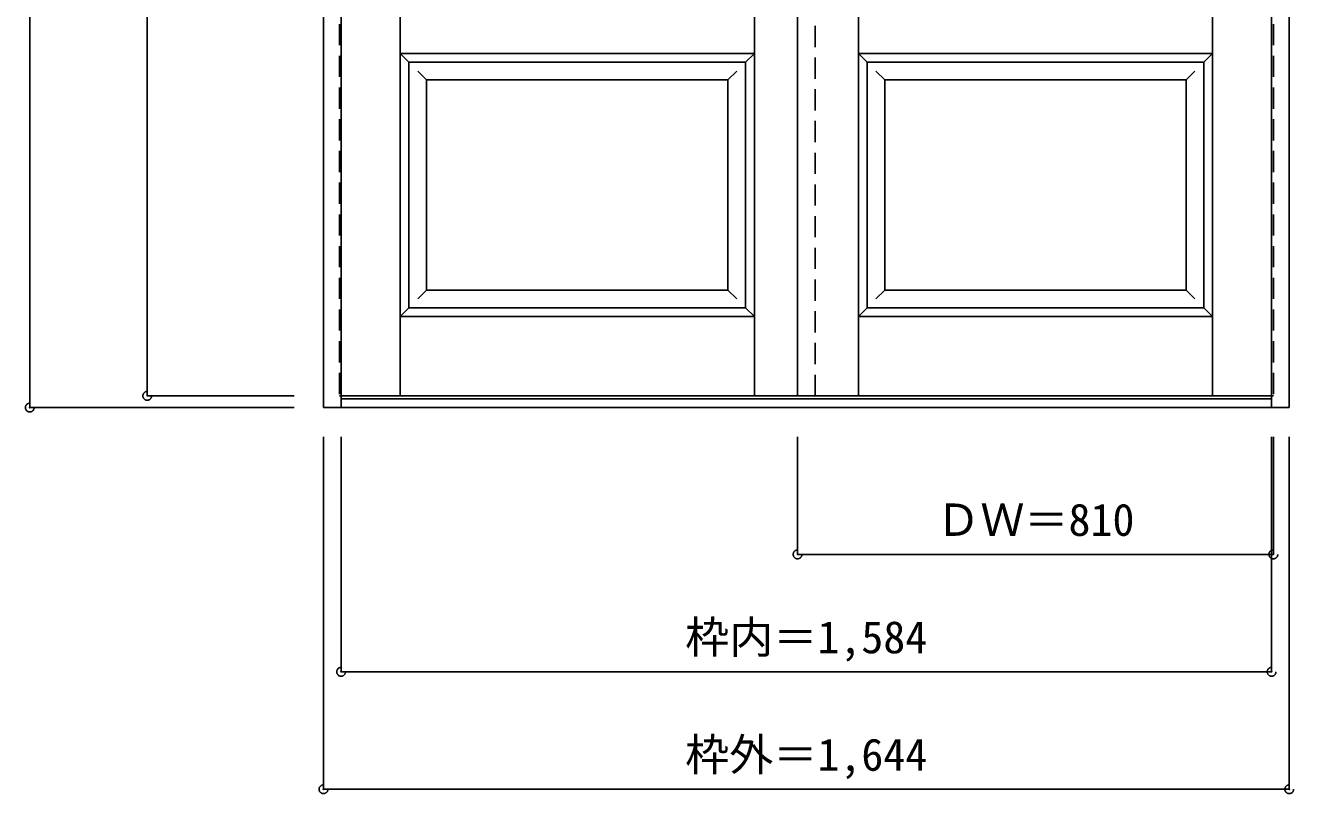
# Model space of a CAD drawing. Units: millimetres, scale not verified. Extents: x -1381 to 865, y -1663 to 1049.
# Drawn here: x -1294 to 865, y -1663 to -355 of the extents above; entities that cross this region are included whole.
import ezdxf
from ezdxf.enums import TextEntityAlignment as Align

# ---------------------------------------------------------------- set-up
doc = ezdxf.new("R2010")
doc.units = ezdxf.units.MM
doc.header["$LTSCALE"] = 30
doc.header["$PDMODE"] = 32
doc.header["$PDSIZE"] = 15
doc.linetypes.add('DASHED1', pattern=[1.8, 1.2, -0.6])
doc.layers.add('0-0', color=4, linetype='DASHED1')
doc.styles.add('ＭＳ ゴシック', font='')
doc.styles.get('ＭＳ ゴシック').set_extended_font_data('MS Gothic')

msp = doc.modelspace()

# ---------------------------------------------------------------- linework, layer by layer
at = {"layer": '0-0', "linetype": 'Continuous'}
for p, q in [((-1286.04, 1041.23), (-1286.04, -1005.77)), ((-1086.04, 997.23), (-1086.04, -985.77)), ((-1086.04, -985.77), (-836.04, -985.77)), ((-1286.04, -1005.77), (-836.04, -1005.77)), ((-786.04, -1655.77), (-786.04, -1055.77)), ((-756.04, -1455.77), (-756.04, -1055.77)), ((20.96, -1255.77), (20.96, -1055.77)), ((830.96, -1255.77), (830.96, -1055.77)), ((20.96, -1255.77), (830.96, -1255.77))]:
    msp.add_line(p, q, dxfattribs=at)
at = {"layer": '0-0', "color": 3, "linetype": 'Continuous'}
for p, q in [((-786.04, -1005.77), (-786.04, 1041.23)), ((-756.04, -1005.77), (-756.04, 1041.23)), ((827.96, -985.23), (827.96, 1041.23)), ((857.96, -1005.77), (857.96, 1041.23)), ((20.96, -985.77), (20.96, 997.23)), ((-640.54, -417.77), (-67.54, -417.77)), ((-640.54, -835.77), (-640.54, -417.77)), ((-67.54, -835.77), (-67.54, -417.77)), ((139.46, -417.77), (712.46, -417.77)), ((139.46, -835.77), (139.46, -417.77)), ((712.46, -835.77), (712.46, -417.77)), ((-640.54, -835.77), (-67.54, -835.77)), ((139.46, -835.77), (712.46, -835.77)), ((-756.04, -985.77), (827.96, -985.77)), ((827.96, -990.77), (-756.04, -990.77)), ((857.96, -1005.77), (-786.04, -1005.77))]:
    msp.add_line(p, q, dxfattribs=at)
at = {"layer": '0-0'}
for p, q in [((-759.04, 997.23), (-759.04, -985.77)), ((50.96, -985.77), (50.96, 997.23)), ((-759.04, -985.77), (-756.04, -985.77))]:
    msp.add_line(p, q, dxfattribs=at)
at = {"layer": '0-0', "color": 7, "linetype": 'Continuous'}
for p, q in [((-655.54, -985.77), (-655.54, 997.23)), ((-52.54, -985.77), (-52.54, 997.23)), ((124.46, -985.77), (124.46, 997.23)), ((727.46, -985.77), (727.46, 997.23)), ((-655.54, -402.77), (-640.54, -417.77)), ((-655.54, -402.77), (-52.54, -402.77)), ((-52.54, -402.77), (-67.54, -417.77)), ((124.46, -402.77), (139.46, -417.77)), ((124.46, -402.77), (727.46, -402.77)), ((727.46, -402.77), (712.46, -417.77)), ((-625.54, -432.77), (-610.54, -447.77)), ((-610.54, -805.77), (-610.54, -447.77)), ((-610.54, -447.77), (-97.54, -447.77)), ((-82.54, -432.77), (-97.54, -447.77)), ((-97.54, -805.77), (-97.54, -447.77)), ((154.46, -432.77), (169.46, -447.77)), ((169.46, -805.77), (169.46, -447.77)), ((169.46, -447.77), (682.46, -447.77)), ((697.46, -432.77), (682.46, -447.77)), ((682.46, -805.77), (682.46, -447.77)), ((-610.54, -805.77), (-625.54, -820.77)), ((-610.54, -805.77), (-97.54, -805.77)), ((-97.54, -805.77), (-82.54, -820.77)), ((169.46, -805.77), (154.46, -820.77)), ((169.46, -805.77), (682.46, -805.77)), ((682.46, -805.77), (697.46, -820.77)), ((-640.54, -835.77), (-655.54, -850.77)), ((-67.54, -835.77), (-52.54, -850.77)), ((139.46, -835.77), (124.46, -850.77)), ((712.46, -835.77), (727.46, -850.77)), ((-655.54, -850.77), (-52.54, -850.77)), ((124.46, -850.77), (727.46, -850.77))]:
    msp.add_line(p, q, dxfattribs=at)
at = {"layer": '0-0'}
msp.add_lwpolyline([(830.96, 997.23), (830.96, -985.77), (827.96, -985.77)], dxfattribs=at)
at = {"layer": '0-0', "color": 3, "linetype": 'Continuous'}
msp.add_lwpolyline([(827.96, -1005.77), (827.96, -985.56), (827.96, -985.23)], dxfattribs=at)
at = {"layer": '0-0', "linetype": 'Continuous'}
for points in [[(-786.04, -1655.77), (857.96, -1655.77), (857.96, -1055.77)], [(-756.04, -1455.77), (827.96, -1455.77), (827.96, -1055.77)]]:
    msp.add_lwpolyline(points, dxfattribs=at)
at = {"layer": '0-0', "color": 7}
for p in [(-1086.04, -985.77), (-1286.04, -1005.77), (20.96, -1255.77), (830.96, -1255.77), (-756.04, -1455.77), (827.96, -1455.77), (-786.04, -1655.77), (857.96, -1655.77)]:
    msp.add_point(p, dxfattribs=at)

# ---------------------------------------------------------------- texts
at = {"layer": '0-0', "color": 7, "style": 'ＭＳ ゴシック'}
for s, p in [('ＤＷ＝810', (257.21, -1240.77)), ('枠内＝1,584', (-170.29, -1440.77)), ('枠外＝1,644', (-170.29, -1640.77))]:
    msp.add_text(s, height=54.99, dxfattribs=at).set_placement(p, align=Align.BOTTOM_LEFT)

doc.saveas('drawing.dxf')
